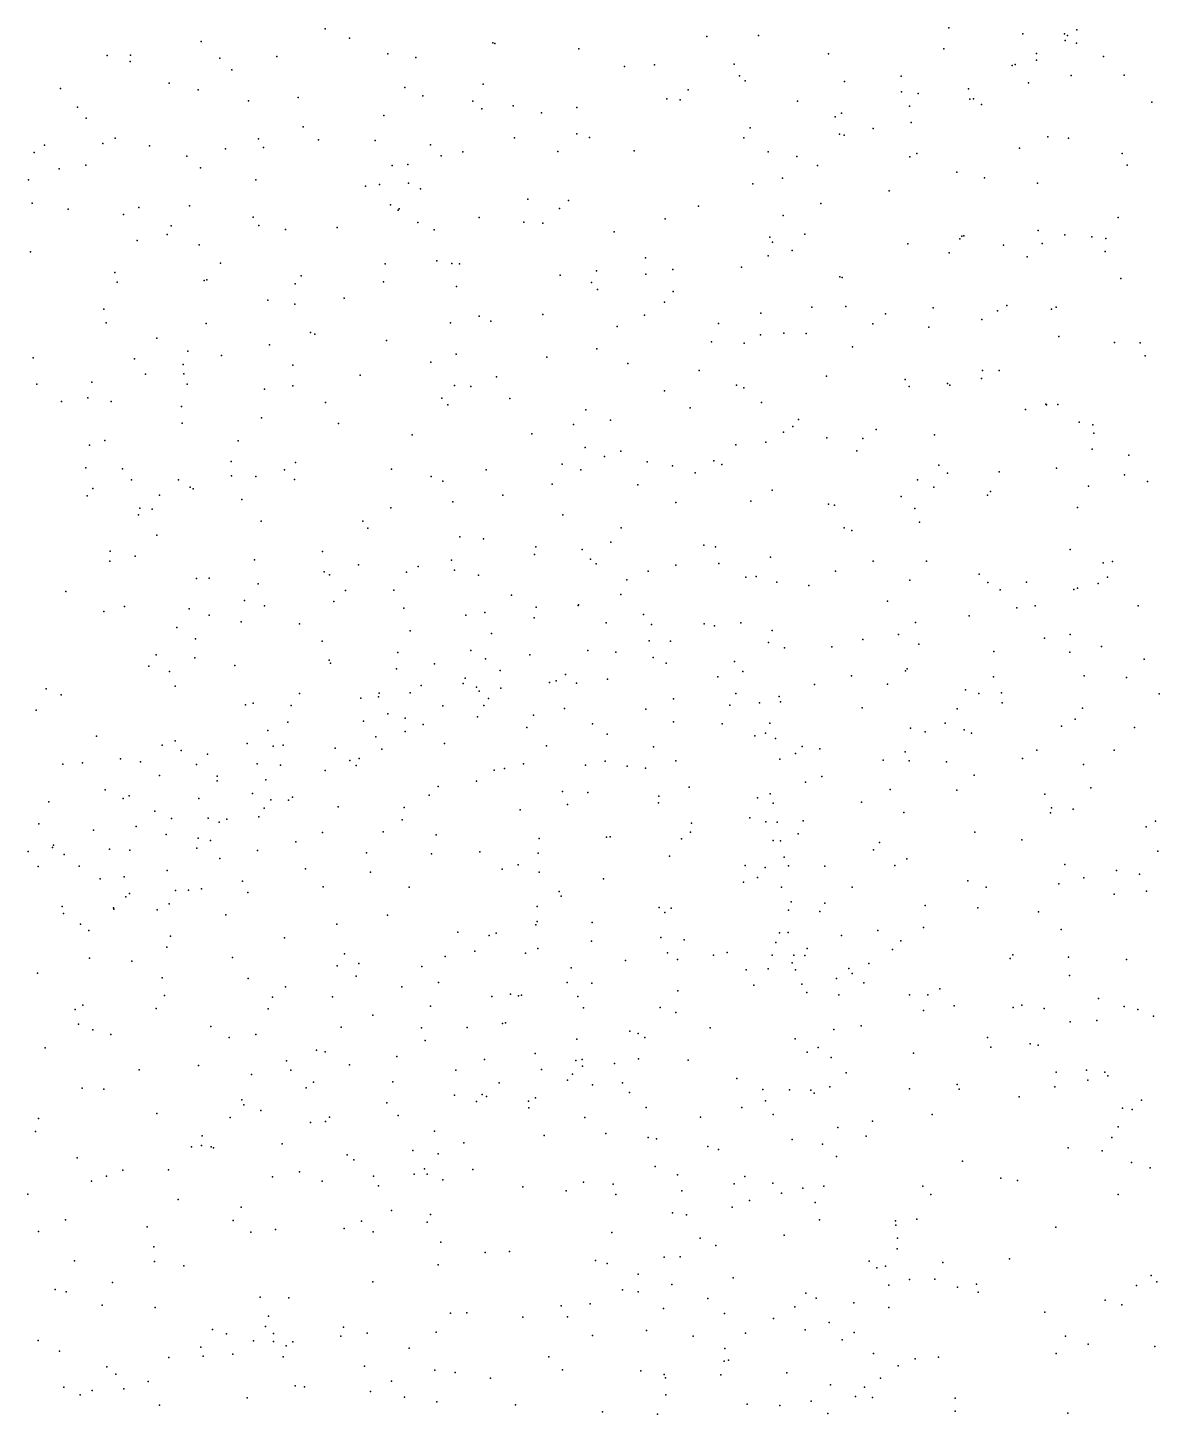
# Model space of a CAD drawing. Header units: metres. Extents: x -25 to 25, y -27.7 to 27.8.
# Drawn here: x 10.816 to 12.229, y -1.721 to 0.011 of the extents above; entities that cross this region are included whole.
import ezdxf

# ---------------------------------------------------------------- set-up
doc = ezdxf.new("R2010")
doc.units = ezdxf.units.M

msp = doc.modelspace()

# ---------------------------------------------------------------- linework, layer by layer
for p in [(11.1876, 0.0102, 19.9917), (11.6643, 0.0007, 23.7508), (11.7287, 0.0017, -19.3252), (11.9666, 0.0115, -13.1461), (12.0589, 0.0038, 20.4136), (12.1112, 0.004, 20.564), (12.1147, 0.0017, -10.7084), (12.1267, 0.0087, 18.9139), (11.0326, -0.0059, 9.3585), (11.2176, -0.0015, 20.3185), (11.3968, -0.0073, 14.9053), (11.3993, -0.008, -11.055), (11.5044, -0.0147, 20.262), (11.9604, -0.015, 20.3666), (12.1119, -0.0044, 20.7476), (12.126, -0.0078, 20.866), (10.9149, -0.0234, 19.8284), (10.9439, -0.0309, 24.1529), (10.9444, -0.0227, -5.587), (11.056, -0.0264, 20.2924), (11.127, -0.0244, 11.4638), (11.2658, -0.0213, 20.0823), (11.3008, -0.0258, 11.7276), (11.6985, -0.0341, 9.1269), (11.8161, -0.0211, 20.3229), (12.0493, -0.0344, 10.4327), (12.0762, -0.0208, 23.5302), (12.0762, -0.0292, 9.0419), (12.16, -0.0246, 23.4732), (11.071, -0.0409, 0.1101), (11.5615, -0.0369, 20.339), (11.5987, -0.0347, 10.404), (11.7052, -0.0487, 20.2743), (11.9071, -0.0491, 20.4625), (12.0458, -0.0355, 20.618), (12.1195, -0.0481, -11.864), (12.1857, -0.0476, 20.9906), (10.8568, -0.0644, 20.2265), (10.9926, -0.0576, 1.1705), (11.0288, -0.066, -11.9492), (11.2869, -0.063, -5.5721), (11.3849, -0.059, 23.9408), (11.6408, -0.0662, 1.607), (11.7122, -0.055, 20.4316), (11.8361, -0.0555, -10.7924), (11.9073, -0.0685, 20.5554), (11.9911, -0.0648, 20.6981), (12.0663, -0.0572, 20.263), (11.0917, -0.0797, -6.5074), (11.1537, -0.0755, 14.8958), (11.3094, -0.0737, 20.1918), (11.3721, -0.0802, 10.4285), (11.4223, -0.086, -11.2826), (11.6144, -0.0772, 20.4617), (11.631, -0.0784, -10.9443), (11.7774, -0.0803, 14.9952), (11.9173, -0.0863, 20.7385), (11.9283, -0.0708, 20.6383), (11.9928, -0.0778, 23.5889), (11.9974, -0.0775, -12.9294), (12.0072, -0.0844, 20.8992), (12.2201, -0.0816, 23.4327), (10.8781, -0.0879, -0.0663), (10.8888, -0.1014, 1.0614), (11.2606, -0.0983, 0.3597), (11.3833, -0.0899, 20.2926), (11.4578, -0.0947, 20.3699), (11.5018, -0.0882, -5.5911), (11.8246, -0.1, 20.6813), (11.8326, -0.0953, 10.3022), (11.1601, -0.1123, 1.2753), (11.502, -0.1209, 23.8737), (11.7182, -0.1137, 20.6665), (11.8722, -0.1144, 23.6547), (11.9195, -0.107, 20.8852), (10.8366, -0.1352, 19.8651), (10.9096, -0.1333, 9.5393), (10.9251, -0.1264, 19.8912), (10.968, -0.1362, 14.9349), (11.1042, -0.1274, 10.5147), (11.1103, -0.1381, 20.0239), (11.179, -0.1285, -12.3428), (11.2498, -0.1294, 20.1683), (11.3191, -0.1349, 24.0034), (11.4241, -0.1262, 1.4655), (11.5177, -0.1255, 20.4955), (11.7105, -0.1262, 12.581), (11.8301, -0.1214, 20.8169), (11.836, -0.1229, 20.3103), (12.0902, -0.125, 14.9947), (12.1163, -0.1263, 21.0247), (10.8239, -0.1443, 11.6176), (11.0145, -0.149, 19.9564), (11.0627, -0.1399, -13.7501), (11.3324, -0.1484, -13.6849), (11.3592, -0.1434, -6.1202), (11.478, -0.1432, -5.891), (11.5734, -0.1424, 20.577), (11.7408, -0.1436, 0.6966), (11.7765, -0.1494, -19.4664), (11.9179, -0.1499, 15.0332), (11.9267, -0.1455, 20.9694), (12.0548, -0.1388, 23.5406), (12.183, -0.1456, 20.3673), (10.855, -0.1649, 10.3625), (10.8884, -0.1601, 24.1835), (11.0316, -0.1636, 24.1482), (11.271, -0.1607, 20.3805), (11.2906, -0.1593, -6.3762), (11.8023, -0.1605, 1.6963), (11.9764, -0.169, 23.5857), (12.1893, -0.1601, 23.4415), (10.8166, -0.1785, 15.0188), (11.1006, -0.1787, 9.1503), (11.2378, -0.1865, 10.3964), (11.2554, -0.1844, 11.8741), (11.2916, -0.1829, -11.61), (11.3065, -0.1896, -12.1459), (11.7217, -0.1837, 20.7679), (11.7589, -0.1765, 23.6993), (12.0111, -0.1759, 21.037), (12.0773, -0.1829, 8.969), (10.8212, -0.2076, 0.9687), (11.4408, -0.2026, 10.307), (11.4915, -0.2042, -12.3595), (11.8921, -0.1924, 23.6262), (10.8664, -0.2153, 19.8957), (10.9353, -0.2218, 11.5155), (10.9546, -0.2132, 24.1722), (11.0178, -0.2109, -12.7068), (11.0975, -0.2252, 20.0342), (11.2689, -0.2096, -19.4854), (11.2788, -0.2166, 24.0289), (11.28, -0.2149, 9.0731), (11.4802, -0.2142, 14.9892), (11.654, -0.2113, 23.745), (11.7596, -0.2231, 9.025), (11.8066, -0.2082, 20.96), (10.9949, -0.2361, 9.3084), (11.1047, -0.2358, 11.6326), (11.1377, -0.2406, 24.119), (11.2026, -0.2379, 20.1293), (11.3031, -0.232, 20.2408), (11.3234, -0.2411, 12.0923), (11.3797, -0.2256, 20.3483), (11.4358, -0.2316, 20.4229), (11.4594, -0.2326, 23.8926), (11.6121, -0.2272, 20.6742), (12.0784, -0.2419, -12.2387), (12.178, -0.2255, 21.1093), (10.9525, -0.2544, 1.0552), (10.9898, -0.2467, 20.3186), (11.0298, -0.2598, -13.9888), (11.5485, -0.2437, 20.5637), (11.743, -0.2501, 20.3686), (11.7464, -0.2564, 15.0762), (11.7866, -0.2463, -13.6046), (11.9153, -0.2585, 21.064), (11.9804, -0.2522, 1.9216), (11.9827, -0.249, 10.1931), (11.9854, -0.2485, 23.5466), (12.0833, -0.2581, 21.1278), (12.1116, -0.2472, 12.8319), (12.1454, -0.2497, 2.2642), (12.1627, -0.2519, 23.423), (10.8191, -0.2684, 20.2614), (11.5878, -0.2758, 20.3969), (11.741, -0.2735, 20.9047), (11.7707, -0.2668, 12.6361), (11.9668, -0.2697, 12.7684), (12.0348, -0.2601, 15.0687), (12.0644, -0.2749, 2.0994), (12.1621, -0.2681, -11.5411), (10.9246, -0.2942, 24.1849), (11.0568, -0.2828, 10.4093), (11.2623, -0.2833, 14.9961), (11.3269, -0.2798, -13.9988), (11.3455, -0.2832, 23.9668), (11.3553, -0.2833, 1.3721), (11.5265, -0.2922, -19.5634), (11.6218, -0.2906, 12.5175), (11.7077, -0.2875, 1.6182), (10.9276, -0.3062, 19.9347), (11.0361, -0.3043, -6.4689), (11.0397, -0.3035, -0.0065), (11.1498, -0.3086, 11.8137), (11.1574, -0.2984, 0.1913), (11.2604, -0.3059, -12.9508), (11.4809, -0.2976, -11.5701), (11.5201, -0.3067, 9.0239), (11.5882, -0.2964, -12.1289), (11.8305, -0.2998, 21.0599), (11.8335, -0.3004, -10.9024), (12.1814, -0.302, 21.149), (11.1157, -0.3291, 24.1235), (11.2112, -0.3264, 24.068), (11.3514, -0.312, -5.5526), (11.5278, -0.3157, 10.182), (11.622, -0.3181, -12.8273), (10.911, -0.34, -0.172), (11.1493, -0.3337, 20.095), (11.6112, -0.3315, 23.7377), (11.7317, -0.3452, 0.6387), (11.7953, -0.3376, -19.6049), (11.838, -0.337, 23.6116), (11.8873, -0.346, -12.6437), (11.9472, -0.3386, 20.4064), (12.0275, -0.3423, 23.488), (12.0389, -0.3354, -13.4487), (12.0949, -0.3401, 21.168), (12.1005, -0.3378, 10.1415), (10.9139, -0.3572, 12.4951), (11.0386, -0.3582, -12.9587), (11.344, -0.3573, 12.2343), (11.3797, -0.3487, 20.3394), (11.3943, -0.355, 23.9135), (11.4592, -0.3467, 23.8607), (11.5523, -0.3617, -14.1329), (11.5863, -0.3478, 20.7033), (11.679, -0.3579, 23.6871), (11.8717, -0.3586, -12.2077), (11.9417, -0.3627, 23.5246), (12.0077, -0.353, 21.1733), (10.9773, -0.3762, 19.9532), (11.169, -0.3692, 8.9513), (11.1744, -0.3713, -14.1548), (11.2642, -0.3793, 20.1904), (11.6699, -0.381, 15.1399), (11.7312, -0.3722, 20.9911), (11.7603, -0.37, -13.8553), (11.7882, -0.3707, 8.9391), (12.104, -0.3741, -11.7574), (11.0158, -0.3927, -19.508), (11.058, -0.398, 15.0922), (11.1179, -0.3847, 20.3681), (11.3511, -0.3964, -14.3134), (11.5268, -0.3897, -11.8194), (11.711, -0.3825, -11.3306), (11.8464, -0.3871, 21.1301), (12.1734, -0.3819, 23.3419), (12.2058, -0.3824, 21.1745), (12.2119, -0.3983, -11.329), (10.8226, -0.401, 24.1949), (10.9493, -0.4022, 9.5006), (11.0098, -0.4093, 12.372), (11.1469, -0.4102, 1.1776), (11.3196, -0.4065, 23.9584), (11.4643, -0.4002, 12.3912), (11.5657, -0.4079, 23.7278), (10.8957, -0.4312, 10.1231), (10.9631, -0.4215, 12.2122), (11.0107, -0.4211, 11.5773), (11.2311, -0.4226, 24.0238), (11.4013, -0.4248, 20.3056), (11.6547, -0.4169, 20.7886), (11.8138, -0.4239, -12.8631), (11.912, -0.4279, 21.1734), (11.9651, -0.4331, -12.0091), (12.0076, -0.4267, -10.6553), (12.0085, -0.4167, 23.4387), (12.0294, -0.4168, 8.8731), (10.8273, -0.4338, -12.925), (11.0149, -0.434, 12.7498), (11.1116, -0.4399, 24.0989), (11.1471, -0.4361, 12.0162), (11.3488, -0.4356, 20.2366), (11.3695, -0.4368, 15.1389), (11.6114, -0.442, 8.9035), (11.7013, -0.435, 10.0461), (11.7106, -0.4383, 20.9233), (11.9172, -0.4369, 1.9114), (11.9679, -0.4351, 12.7753), (10.8579, -0.4556, 9.831), (10.8909, -0.4511, 13.0189), (10.9202, -0.4553, 20.2875), (11.0079, -0.4618, 9.2559), (11.1879, -0.4567, -5.6458), (11.3331, -0.4515, -6.2297), (11.3408, -0.4598, -13.123), (11.4183, -0.4516, 23.8435), (11.5131, -0.4658, -5.5294), (11.6435, -0.4636, 23.6261), (11.7327, -0.4569, 21.0029), (12.0624, -0.4656, 0.6238), (12.0877, -0.4587, 23.3422), (12.0885, -0.4598, 15.1367), (12.1028, -0.4592, 21.1963), (11.0087, -0.4824, 12.0755), (11.1079, -0.4761, 19.9858), (11.204, -0.4828, 10.2333), (11.4975, -0.4843, 1.4518), (11.5438, -0.4788, -14.6008), (11.7789, -0.478, 21.1193), (12.1295, -0.4813, 10.0133), (12.1463, -0.4847, 12.8491), (11.2963, -0.4972, 12.3186), (11.4455, -0.4957, 8.8522), (11.76, -0.4939, 23.5393), (11.7715, -0.4869, 12.65), (11.8143, -0.5008, 1.7937), (11.8593, -0.5017, 9.9726), (11.8758, -0.4905, -14.1468), (11.9487, -0.4971, 23.4103), (12.1478, -0.495, -12.9023), (10.8931, -0.5101, 8.4683), (10.9123, -0.5044, 19.8885), (11.0787, -0.5047, 8.6884), (11.5123, -0.5131, 23.7132), (11.5569, -0.5175, 15.2455), (11.7005, -0.5095, 20.8707), (11.7379, -0.5062, -5.605), (11.8518, -0.5172, 21.1881), (12.1458, -0.515, 2.4015), (11.0698, -0.5303, -5.8056), (11.1505, -0.5319, 24.0492), (11.4833, -0.5339, 10.0489), (11.5365, -0.5244, 20.4494), (11.5896, -0.531, 20.5713), (11.6213, -0.5358, 20.4559), (11.6729, -0.5298, -11.7123), (11.6829, -0.5341, 20.7923), (11.9542, -0.535, -13.9556), (12.1915, -0.5225, 23.2123), (10.8885, -0.5383, 13.2151), (10.9344, -0.5397, 10.015), (10.9453, -0.5535, 11.8755), (11.0043, -0.5534, 13.0484), (11.0702, -0.5485, 19.9371), (11.1007, -0.5491, 15.249), (11.1365, -0.541, 12.7939), (11.1491, -0.5529, 19.9686), (11.2702, -0.5402, 23.9451), (11.3197, -0.5494, 1.3074), (11.3885, -0.5407, 20.2027), (11.5068, -0.5407, 20.3721), (11.6497, -0.5448, 20.6968), (11.9276, -0.5533, 8.7532), (11.965, -0.545, 21.2243), (12.0295, -0.5434, 3.7846), (12.1013, -0.5388, 8.8008), (12.1859, -0.5471, 20.5459), (10.8971, -0.5641, 8.8141), (11.0186, -0.5627, 10.1672), (11.0223, -0.5646, 24.0981), (11.3345, -0.5552, 15.2543), (11.4709, -0.5586, 20.2901), (11.578, -0.5596, 23.6061), (11.7457, -0.5662, -14.7606), (11.9479, -0.5626, 2.1048), (12.0185, -0.5678, -19.6784), (12.1412, -0.5614, 21.2238), (12.2147, -0.5554, 15.1374), (10.89, -0.5733, 24.1442), (10.956, -0.5887, -6.2487), (10.9803, -0.5727, 11.5648), (11.0834, -0.5779, 20.3539), (11.2694, -0.5882, 20.4066), (11.3469, -0.5808, 23.8321), (11.4094, -0.5727, 23.776), (11.6257, -0.5815, 9.9547), (11.7191, -0.5799, 20.9214), (11.8161, -0.5839, 20.477), (11.8237, -0.5851, -13.0225), (11.9072, -0.5744, -10.8731), (12.0149, -0.5727, -14.4082), (12.1275, -0.5879, 23.1956), (10.9543, -0.5972, 7.9952), (10.9712, -0.5901, 1.0368), (11.1076, -0.605, 24.0357), (11.2346, -0.6049, 8.6145), (11.4845, -0.5969, 8.7247), (11.9242, -0.5892, 12.7566), (11.9299, -0.6063, 23.308), (10.9769, -0.6225, 9.8453), (11.2406, -0.6136, 23.9141), (11.5573, -0.6134, 20.428), (11.836, -0.6132, 23.3628), (11.8456, -0.6166, 1.9256), (11.3558, -0.6246, 10.0645), (11.3853, -0.6272, 20.1445), (11.4504, -0.6369, 12.4953), (11.5084, -0.6403, 23.5853), (11.5443, -0.6313, 1.5054), (11.6606, -0.6348, 23.4555), (11.6749, -0.6372, -5.833), (12.118, -0.6406, 23.1283), (10.9184, -0.6548, 20.2528), (10.9187, -0.6423, 19.8321), (10.9499, -0.6488, 24.0891), (11.0992, -0.6534, 19.9061), (11.1839, -0.6428, -14.5593), (11.3454, -0.6539, 23.7607), (11.449, -0.6468, 20.2106), (11.5189, -0.6526, 20.312), (11.5261, -0.6583, 20.4633), (11.6794, -0.6579, 20.6837), (11.7436, -0.6502, 8.6551), (11.8719, -0.655, 23.2577), (11.9388, -0.6552, 23.1984), (12.1595, -0.6571, 0.4696), (12.1712, -0.6555, 3.506), (11.186, -0.6683, 19.9474), (11.1928, -0.672, 1.2151), (11.229, -0.6596, 15.3972), (11.289, -0.6687, -6.4408), (11.3036, -0.6617, -19.5914), (11.3491, -0.6663, -13.271), (11.3791, -0.6725, 23.6837), (11.591, -0.6676, -13.2025), (11.6257, -0.6598, 12.599), (11.713, -0.6748, 20.8062), (11.726, -0.6743, 23.3489), (11.8248, -0.6676, 9.8472), (12.0046, -0.6712, 2.381), (12.1647, -0.6751, 23.0479), (10.8632, -0.6929, 15.5353), (11.0265, -0.6768, 10.029), (11.0424, -0.6762, 9.0778), (11.1036, -0.6834, 8.146), (11.2128, -0.6916, 23.8684), (11.2733, -0.6911, 12.822), (11.5641, -0.6782, 8.615), (11.7518, -0.6812, 21.0238), (11.7917, -0.6855, 23.2845), (11.9179, -0.6789, 21.2679), (12.0154, -0.6818, 21.291), (12.0308, -0.6907, 20.5153), (12.0635, -0.6811, -14.7564), (12.1227, -0.6902, 9.83), (12.1273, -0.6889, 21.2672), (12.1532, -0.6831, -11.4247), (11.0868, -0.7042, 9.7107), (11.1984, -0.7052, 12.9833), (11.4203, -0.6974, 15.4532), (11.5036, -0.7102, -6.1864), (11.5041, -0.7097, 9.9046), (11.5568, -0.6965, 23.4157), (11.89, -0.7049, 23.1408), (10.9108, -0.718, 13.4695), (10.9365, -0.7117, 7.8393), (11.0176, -0.7144, 11.6223), (11.0423, -0.7225, 23.9943), (11.1115, -0.7106, 13.148), (11.2856, -0.7136, 20.0045), (11.3633, -0.7224, 12.7007), (11.3869, -0.7192, 20.0949), (11.4487, -0.726, 20.1684), (11.4511, -0.7126, 8.5094), (11.585, -0.7215, 23.333), (11.9919, -0.7235, 23.0808), (12.0515, -0.7131, 3.6256), (12.0743, -0.7108, 23.0595), (12.2032, -0.7107, -14.4225), (11.0019, -0.7379, 1.084), (11.0826, -0.7306, -13.2661), (11.1553, -0.7331, -5.7882), (11.2935, -0.7421, 15.5319), (11.5384, -0.7321, -14.9207), (11.5951, -0.7341, 20.4227), (11.6608, -0.7333, 20.475), (11.6737, -0.7359, 20.5946), (11.7069, -0.7321, 1.7871), (11.746, -0.7417, 23.1668), (11.9249, -0.7318, 0.4644), (11.0255, -0.7521, 15.5933), (11.1838, -0.7549, 0.1821), (11.3953, -0.7453, 23.5255), (11.5922, -0.7547, 8.4329), (11.6187, -0.7548, 23.1767), (11.7414, -0.7568, 20.9745), (11.8205, -0.7622, -5.4573), (11.8591, -0.7528, 23.0477), (11.9038, -0.7468, 8.5404), (11.9291, -0.7587, 15.2827), (12.0863, -0.7511, -5.3084), (12.118, -0.7466, 22.9719), (12.1572, -0.7617, 2.6721), (10.9763, -0.7721, 8.8941), (11.0245, -0.7756, -6.0863), (11.1922, -0.7788, 19.9071), (11.2782, -0.7693, 23.7001), (11.3695, -0.7668, -5.6), (11.3879, -0.7772, 23.4366), (11.4429, -0.7721, 23.3592), (11.5157, -0.7667, 23.2552), (11.5506, -0.7686, 20.295), (11.5971, -0.7753, 0.378), (11.7612, -0.7633, 23.0651), (12.023, -0.7677, 2.5245), (12.1178, -0.7687, 21.3029), (12.2106, -0.7776, -19.5869), (10.9671, -0.7861, -14.5914), (10.9931, -0.793, 19.7933), (11.0745, -0.7852, 23.9106), (11.1942, -0.7825, 9.5295), (11.2765, -0.7897, 1.2986), (11.3239, -0.7834, 8.1979), (11.4062, -0.7917, 1.4136), (11.4877, -0.7965, 23.0291), (11.6133, -0.7823, 23.0514), (11.6987, -0.7804, 15.4686), (11.7091, -0.793, 9.7614), (11.9125, -0.792, 3.8754), (11.9145, -0.7894, 21.3219), (10.9998, -0.811, 23.9495), (11.3074, -0.8103, 19.9878), (11.36, -0.8077, 22.6025), (11.3625, -0.801, 22.7369), (11.3763, -0.8126, 22.839), (11.4067, -0.8137, 23.2865), (11.4677, -0.8067, 23.1447), (11.476, -0.8045, 22.9279), (11.5015, -0.8074, 22.7246), (11.54, -0.8025, 22.8277), (11.6778, -0.7994, 22.9692), (11.7988, -0.8092, 21.3118), (11.8451, -0.7983, 22.9395), (11.89, -0.8087, 2.4304), (12.0224, -0.7994, 9.7348), (12.1358, -0.7982, 8.6836), (12.1885, -0.8003, -5.7383), (10.8387, -0.8147, 24.0246), (10.8577, -0.8219, -13.1632), (11.1552, -0.8203, 15.6798), (11.2321, -0.8262, -14.8133), (11.2539, -0.8245, 22.6437), (11.2549, -0.8199, 23.6196), (11.2936, -0.8193, 23.5388), (11.3799, -0.8173, 9.8637), (11.3914, -0.8266, 23.0258), (11.6225, -0.8268, 22.7109), (11.7003, -0.8205, 22.8229), (11.7546, -0.8241, 21.0813), (11.7562, -0.8308, 21.2277), (11.9876, -0.8157, -10.5541), (12.004, -0.8202, 12.7574), (12.0323, -0.8194, -15.0897), (12.2295, -0.8207, 3.1057), (10.8263, -0.8411, 7.7489), (11.0877, -0.8344, 13.3421), (11.0976, -0.8323, 23.8319), (11.1449, -0.8355, -6.3755), (11.2656, -0.8457, 20.3936), (11.3344, -0.8357, 22.935), (11.3855, -0.8353, 22.4929), (11.4475, -0.8474, 20.1187), (11.4863, -0.8392, 22.5548), (11.588, -0.84, 22.6347), (11.6928, -0.8351, -15.0746), (11.7301, -0.832, 20.7774), (11.8585, -0.8381, 22.8341), (11.9772, -0.8394, 22.8334), (12.0334, -0.8322, 4.1327), (12.1336, -0.8386, 3.3128), (11.1406, -0.8563, 19.8563), (11.2353, -0.8547, 22.5486), (11.2874, -0.851, 13.05), (11.3098, -0.8589, 23.22), (11.3776, -0.8496, 15.6963), (11.4392, -0.8628, 12.7648), (11.5213, -0.8582, 15.6368), (11.6226, -0.8556, 20.4186), (11.6835, -0.8583, 20.54), (11.7429, -0.8576, 20.8897), (11.9186, -0.8637, 22.7721), (11.9621, -0.8576, 21.3783), (11.9856, -0.8657, 3.5387), (12.1075, -0.8611, 22.8112), (12.1246, -0.8523, 15.1541), (12.1987, -0.8628, 21.3403), (10.9016, -0.8735, 23.95), (10.9999, -0.8795, 19.7805), (11.0901, -0.8828, 22.7263), (11.1157, -0.8664, 7.916), (11.2508, -0.8745, 23.4764), (11.2874, -0.868, 23.0536), (11.3366, -0.8827, 22.3946), (11.5396, -0.8711, 9.7607), (11.7244, -0.8734, 20.6986), (11.7375, -0.87, 20.4708), (11.7499, -0.8764, 8.2869), (11.9369, -0.8681, 3.6976), (11.9949, -0.8697, -5.9042), (10.9836, -0.8847, 23.8674), (11.0073, -0.8915, 15.747), (11.0403, -0.8963, 23.7968), (11.1223, -0.8861, 22.555), (11.1349, -0.8848, 9.0104), (11.2001, -0.8886, 22.9688), (11.2584, -0.8901, 9.6644), (11.464, -0.8858, 22.4154), (11.5975, -0.8868, 22.4928), (11.7752, -0.8951, 22.6618), (11.7833, -0.8867, -6.1083), (11.8056, -0.8893, -13.198), (11.9122, -0.8931, -19.6748), (12.0765, -0.8912, -10.2506), (12.1732, -0.8911, 22.763), (10.8595, -0.9085, -19.2789), (10.8842, -0.9069, 19.743), (10.9317, -0.9018, 20.1993), (10.9568, -0.9056, 11.3255), (11.0266, -0.9091, 22.6157), (11.1025, -0.9083, 23.7043), (11.1318, -0.9098, 22.4583), (11.1876, -0.9165, 1.2605), (11.2184, -0.9041, 23.1384), (11.226, -0.9101, 23.3267), (11.2297, -0.9014, 22.4138), (11.3987, -0.9161, 22.3336), (11.4114, -0.9141, -13.3284), (11.435, -0.9083, -6.437), (11.5127, -0.91, 1.5827), (11.5373, -0.9048, 20.4515), (11.5647, -0.9111, 20.2875), (11.5878, -0.9138, 22.4108), (11.6257, -0.9044, -19.6333), (11.7555, -0.9022, 21.0094), (11.8846, -0.9038, 22.6944), (11.9169, -0.9044, 8.3415), (11.9635, -0.9059, 15.2513), (12.0587, -0.9014, 2.8253), (12.135, -0.9091, 21.383), (10.9805, -0.9228, 22.7033), (11.0525, -0.9295, 22.5154), (11.0526, -0.9235, 22.8775), (11.1133, -0.9283, 22.9977), (11.3764, -0.9297, 20.0153), (11.7876, -0.9311, 2.5656), (11.808, -0.9239, 21.4166), (11.9981, -0.9225, 22.7068), (10.9126, -0.9408, 23.8401), (10.935, -0.9514, 11.6839), (10.9425, -0.948, 22.7921), (11.0297, -0.9515, 22.9758), (11.0966, -0.9452, 23.6082), (11.1464, -0.95, 23.4287), (11.3174, -0.9472, 9.4964), (11.3287, -0.9365, 0.283), (11.4839, -0.9428, 22.3125), (11.5156, -0.9439, 20.197), (11.6042, -0.9486, -5.5478), (11.642, -0.9374, 1.854), (11.7274, -0.9509, 20.6607), (11.7434, -0.9456, 20.7446), (11.8934, -0.9402, 9.6664), (11.9767, -0.941, 21.4251), (12.0865, -0.9462, -11.0105), (12.1442, -0.9382, 9.6495), (10.842, -0.9556, 8.6575), (10.9744, -0.9673, 22.5233), (11.1114, -0.9635, 23.5105), (11.1196, -0.9531, 23.1468), (11.1415, -0.9538, 23.2491), (11.2035, -0.9621, -19.4688), (11.2859, -0.9628, 13.1955), (11.4311, -0.9658, 22.245), (11.4901, -0.959, 8.1125), (11.6038, -0.957, 20.3508), (11.7473, -0.9572, 21.2023), (11.8575, -0.9563, 22.573), (11.9105, -0.9692, 2.851), (12.0936, -0.9694, 21.4248), (12.0948, -0.9633, 8.463), (12.1219, -0.965, 22.6619), (10.8297, -0.9832, 22.8651), (10.9511, -0.9866, 23.7395), (10.9953, -0.9764, 19.7639), (11.0412, -0.9763, -13.2915), (11.0549, -0.9813, 23.1963), (11.0645, -0.9772, 8.8605), (11.1044, -0.9746, 23.3383), (11.2834, -0.9783, 22.2636), (11.645, -0.9825, 22.3119), (11.7181, -0.9758, 15.4776), (11.738, -0.9807, 12.6123), (11.7522, -0.9812, 22.439), (11.7847, -0.9796, 2.7281), (12.2133, -0.9868, 0.2242), (12.2246, -0.9799, -13.155), (10.8978, -0.9912, 22.9661), (10.9889, -0.9964, 23.6423), (11.0288, -1.0012, 23.5546), (11.0442, -1.0039, 23.4358), (11.1839, -0.9939, 22.3054), (11.2598, -0.9932, -5.691), (11.3262, -0.9969, 9.2181), (11.4548, -1.0017, 9.6084), (11.5388, -0.9998, 22.1911), (11.5435, -0.9996, 15.7381), (11.6325, -1.0018, 2.2919), (11.644, -0.9937, 2.0456), (11.7471, -1.0039, -6.3317), (11.7561, -1.0046, 21.027), (11.7783, -0.9955, 0.3511), (11.9991, -0.9934, 22.5992), (12.0579, -1.0033, -19.5543), (10.8165, -1.0177, 22.626), (10.8468, -1.0126, -0.0839), (10.848, -1.0098, 23.7777), (10.8614, -1.0216, 1.0097), (10.9178, -1.015, -14.8722), (10.9433, -1.0161, 23.0791), (11.0269, -1.0135, 13.5669), (11.1028, -1.0166, 22.3422), (11.1507, -1.0056, 13.4292), (11.2391, -1.0194, -6.4764), (11.3201, -1.0207, 22.1821), (11.3805, -1.0181, 20.0116), (11.4535, -1.0197, 20.0905), (11.8724, -1.0155, 8.1649), (11.8798, -1.0063, 3.0122), (12.2275, -1.0173, 22.6222), (10.8287, -1.0364, -19.0966), (10.8801, -1.0361, 23.6798), (11.0558, -1.0264, 11.4863), (11.1628, -1.0394, 19.8523), (11.4287, -1.0345, 15.9108), (11.6178, -1.0235, 2.4901), (11.7123, -1.0351, 22.296), (11.7372, -1.0379, 2.8761), (11.761, -1.025, 21.4711), (11.7663, -1.0356, 20.9226), (11.8116, -1.0361, 20.4432), (11.8991, -1.0352, 3.5389), (11.9141, -1.027, 3.995), (12.1116, -1.0339, 22.5851), (10.9063, -1.0518, 23.1638), (10.9361, -1.0495, 23.593), (10.99, -1.0416, 23.3473), (11.0843, -1.0547, -5.9374), (11.2439, -1.0435, 7.9423), (11.4086, -1.0399, 22.1163), (11.4549, -1.0436, 12.9699), (11.5353, -1.0517, 20.2382), (11.7102, -1.0562, 20.5187), (11.7276, -1.0504, 8.091), (11.9903, -1.0542, 12.6921), (12.1353, -1.0505, -6.1698), (12.176, -1.0414, -10.1421), (12.2048, -1.0462, 20.4709), (10.9431, -1.0701, 8.6989), (11.0005, -1.0664, 19.7781), (11.0166, -1.066, 7.9096), (11.0329, -1.0644, -6.2902), (11.0908, -1.0691, 15.9016), (11.1851, -1.0617, 8.9167), (11.2925, -1.0624, 19.953), (11.4797, -1.0676, 20.4086), (11.4824, -1.0737, 9.4052), (11.7576, -1.0625, 21.2762), (11.8458, -1.0624, 21.5772), (12.0132, -1.0624, 20.4404), (12.104, -1.058, -10.5437), (12.1731, -1.0712, 21.4967), (12.2134, -1.0674, 12.7832), (10.8587, -1.0866, 23.2488), (10.9228, -1.0881, 13.6774), (10.9232, -1.09, -17.4812), (10.9384, -1.0743, 23.4461), (10.9776, -1.0906, 22.3889), (10.9923, -1.083, 20.1877), (11.4524, -1.0866, -15.1821), (11.6048, -1.0876, 22.0289), (11.6198, -1.0886, 9.575), (11.7663, -1.0911, 21.0789), (11.7698, -1.0808, 20.8326), (11.8116, -1.0825, 22.3261), (11.9371, -1.0854, 22.4473), (12.0027, -1.0883, 21.5565), (10.8603, -1.0952, 23.5346), (10.8819, -1.1087, 19.7532), (11.0633, -1.0969, 0.1361), (11.2018, -1.1084, 22.1752), (11.2652, -1.0972, 20.3568), (11.4521, -1.1054, 20.1095), (11.521, -1.1066, 21.9505), (11.6116, -1.094, -6.471), (11.8055, -1.0929, 3.1939), (12.0785, -1.0931, 4.1415), (10.892, -1.1166, -17.9205), (10.994, -1.1237, -19.2028), (11.1368, -1.1257, 19.8555), (11.353, -1.1184, 13.2686), (11.3922, -1.1226, 20.041), (11.4012, -1.1198, 9.0358), (11.4504, -1.1093, 22.0047), (11.6067, -1.1254, 21.847), (11.7551, -1.1195, 21.674), (11.7659, -1.1191, 21.1815), (11.8326, -1.1226, 21.7163), (11.8779, -1.1163, 15.3143), (11.935, -1.1129, 21.6145), (12.1071, -1.1151, 22.4951), (10.9897, -1.1372, 1.1137), (11.3745, -1.1423, 21.9816), (11.4533, -1.1391, -5.6139), (11.5203, -1.1297, 21.8587), (11.6361, -1.1282, 20.3956), (11.7505, -1.1316, 22.106), (11.7894, -1.1388, 20.947), (11.8961, -1.1403, 3.7592), (11.9065, -1.1294, 22.3393), (10.893, -1.1511, 22.4324), (10.9458, -1.1546, 11.2808), (11.0718, -1.1501, 22.2657), (11.2022, -1.1607, 19.9061), (11.2114, -1.1457, 1.3755), (11.2295, -1.1577, 22.1013), (11.3375, -1.1488, 0.2952), (11.4379, -1.1446, 21.9155), (11.5625, -1.1539, 21.7445), (11.6151, -1.1443, 15.655), (11.6277, -1.1526, 9.4141), (11.6726, -1.1472, 21.7607), (11.6897, -1.1439, 21.9193), (11.7459, -1.1472, 21.2916), (11.7708, -1.1567, 21.9462), (11.7728, -1.1471, 20.7166), (11.7868, -1.1479, 21.8211), (11.8665, -1.1577, 22.2394), (12.0434, -1.1516, 21.6217), (12.0465, -1.1469, 22.4286), (12.1159, -1.1497, 8.1815), (12.1885, -1.1527, 22.4769), (10.8281, -1.1696, 11.1644), (10.9836, -1.1755, 22.3324), (11.091, -1.1764, 11.6547), (11.2261, -1.1736, 16.0467), (11.3081, -1.1615, 22.0312), (11.4946, -1.1633, 2.1624), (11.7132, -1.1658, 21.3799), (11.7407, -1.1644, 20.5895), (11.7752, -1.1654, 12.6387), (11.8261, -1.1765, 22.0387), (11.8417, -1.164, 22.1465), (11.8458, -1.17, 3.424), (12.1175, -1.1725, 15.1353), (11.1379, -1.1867, -17.4658), (11.2833, -1.1867, -13.3316), (11.329, -1.1816, 19.9988), (11.4898, -1.1814, 1.9518), (11.5207, -1.1823, 20.2185), (11.6279, -1.1918, 21.5069), (11.7228, -1.1849, 7.9778), (11.7831, -1.1837, 21.0892), (11.7893, -1.194, 20.7845), (11.8602, -1.1818, 21.9128), (11.9553, -1.1892, 22.2628), (10.8847, -1.2097, -18.8366), (10.9868, -1.1976, -13.2724), (11.1215, -1.1997, 22.174), (11.1964, -1.1994, 13.5178), (11.319, -1.2108, -19.278), (11.3957, -1.1991, 1.677), (11.4188, -1.1962, 21.8493), (11.4288, -1.1982, 2.4898), (11.4325, -1.1971, 16.1105), (11.5031, -1.199, 13.0622), (11.8291, -1.1967, 20.3984), (11.9175, -1.1969, 21.8233), (11.9405, -1.1969, 7.9811), (11.9732, -1.2107, -5.3756), (12.0578, -1.2098, 22.3088), (12.1537, -1.2016, -17.0199), (12.1858, -1.2116, 22.3821), (10.8752, -1.215, 8.0544), (10.9764, -1.214, 19.7995), (11.116, -1.2143, 19.8694), (11.2469, -1.2224, -17.2619), (11.5102, -1.2132, 21.7056), (11.6059, -1.2127, 9.1652), (11.6255, -1.2191, 3.1135), (11.935, -1.2163, 4.0012), (12.047, -1.2128, 20.3922), (12.0856, -1.2139, -6.3652), (12.1516, -1.2291, 4.1538), (12.2029, -1.2151, 21.6499), (12.2221, -1.2234, -10.3361), (10.8794, -1.2334, 22.4125), (10.897, -1.2407, 1.0313), (10.9195, -1.2464, 13.7334), (11.0447, -1.2363, 8.6751), (11.1009, -1.2462, -17.9906), (11.2074, -1.2372, 8.7751), (11.3076, -1.2381, 21.9685), (11.365, -1.2378, -17.0415), (11.4088, -1.2325, 20.0856), (11.4125, -1.232, -6.5531), (11.5681, -1.2424, -19.2926), (11.5784, -1.2452, 15.8392), (11.6683, -1.2381, 20.4231), (11.8229, -1.2403, 20.9331), (11.8572, -1.2357, -6.4773), (12.1182, -1.2304, 21.7244), (10.8376, -1.2631, -16.8433), (11.0673, -1.2503, -16.9734), (11.3122, -1.2537, 13.4298), (11.5018, -1.2522, 2.955), (11.5867, -1.25, 21.5714), (11.7748, -1.2519, 9.3429), (11.8034, -1.2626, 20.7376), (12.0148, -1.25, 22.1827), (12.0191, -1.2623, 21.8945), (12.0681, -1.2579, -19.2232), (12.0781, -1.2599, 22.2404), (11.1392, -1.2793, -19.0507), (11.1766, -1.2658, 8.002), (11.1873, -1.268, 19.9267), (11.2769, -1.2737, 19.9917), (11.3866, -1.2775, 2.0807), (11.4498, -1.2701, 20.1641), (11.5006, -1.279, -17.2947), (11.5086, -1.2775, 20.2378), (11.5788, -1.2769, 20.3042), (11.6409, -1.2784, 21.4876), (11.7898, -1.2686, -16.9536), (11.8195, -1.2753, 20.8201), (11.9226, -1.2697, -17.1354), (10.9549, -1.2906, 19.8325), (11.029, -1.2852, 22.2652), (11.0954, -1.2963, 19.895), (11.1446, -1.2909, 20.2046), (11.2178, -1.2845, 22.0674), (11.3505, -1.291, 2.2681), (11.4576, -1.2903, 21.7824), (11.4965, -1.2961, 8.8916), (11.5088, -1.2858, 7.941), (11.5488, -1.2826, 21.6391), (11.8385, -1.2944, 21.0028), (12.1005, -1.2934, 21.9181), (12.1387, -1.2909, -17.5851), (12.1615, -1.2933, 21.7989), (12.1654, -1.2979, 22.2283), (10.884, -1.3133, 8.3386), (10.9107, -1.3149, 11.7018), (11.1637, -1.3132, -18.1995), (11.1729, -1.3058, -6.5939), (11.2718, -1.3055, 22.0059), (11.4048, -1.3067, 20.3345), (11.4901, -1.3033, -17.5291), (11.5215, -1.3094, -16.9138), (11.5589, -1.3066, -13.3093), (11.7018, -1.3012, 15.6052), (11.7342, -1.3152, 12.8414), (11.7675, -1.3157, 20.6078), (11.794, -1.3158, -19.1635), (11.8179, -1.3116, 15.4147), (11.9174, -1.3141, -17.4688), (11.9771, -1.3089, 7.8557), (11.9796, -1.3145, 12.7391), (12.0989, -1.3118, 22.0304), (12.1403, -1.3033, 0.1832), (11.0831, -1.3281, -18.6791), (11.2645, -1.3317, -15.1954), (11.3489, -1.322, 16.2706), (11.3763, -1.3302, 2.6864), (11.3836, -1.3213, 21.862), (11.3891, -1.3238, 20.1117), (11.4416, -1.3299, -17.9094), (11.4501, -1.3254, 16.4374), (11.5675, -1.3187, 16.2278), (11.7375, -1.3294, 21.3687), (11.7982, -1.3196, 3.4802), (12.0544, -1.3242, 9.3989), (12.2071, -1.3286, 22.1435), (10.9771, -1.3449, 22.3118), (11.0689, -1.3499, 16.0913), (11.0858, -1.3343, 8.149), (11.1072, -1.3414, 22.1773), (11.193, -1.3495, -5.8755), (11.2785, -1.3476, 1.6985), (11.442, -1.3379, 13.3319), (11.5118, -1.3499, -5.6166), (11.5886, -1.3375, 13.1151), (11.6562, -1.3497, 15.7461), (11.7079, -1.3377, 20.4624), (11.7473, -1.3463, -5.5035), (11.9459, -1.3462, -17.7879), (12.1836, -1.3386, 22.0102), (12.1958, -1.3402, 7.8127), (10.8255, -1.3676, 22.4412), (10.8292, -1.3514, 19.8768), (11.1692, -1.3564, 22.1093), (11.1879, -1.3549, 13.6004), (11.3238, -1.3672, 21.93), (11.8279, -1.3624, 21.1786), (11.8712, -1.3548, 20.9207), (12.1781, -1.3619, 15.149), (11.0328, -1.3852, 13.7154), (11.0338, -1.3732, 8.4836), (11.1338, -1.3832, 8.6084), (11.3608, -1.3818, 0.2699), (11.461, -1.3726, 16.6501), (11.5379, -1.37, 20.2707), (11.5908, -1.3751, 16.0753), (11.6012, -1.3769, 20.3365), (11.771, -1.3775, 21.3065), (11.8088, -1.3834, 20.6593), (11.8633, -1.3734, 21.0544), (12.1704, -1.3751, -16.6901), (10.8777, -1.4006, 16.0001), (11.0205, -1.3866, 11.3596), (11.0451, -1.3866, 8.3043), (11.0478, -1.3881, 22.2364), (11.2147, -1.3969, 1.5569), (11.2232, -1.4031, 22.0481), (11.2969, -1.3914, -18.7831), (11.3286, -1.3955, 13.4892), (11.6653, -1.3862, 7.8603), (11.6787, -1.3901, 8.9509), (11.8262, -1.3988, 9.1703), (12.1157, -1.3882, 12.8088), (12.158, -1.3918, -18.6031), (10.9346, -1.4159, 19.8891), (10.9917, -1.4156, -6.6351), (11.1554, -1.418, 19.959), (11.3115, -1.4143, 20.2449), (11.3717, -1.4151, 20.1163), (11.5998, -1.4115, 20.3276), (11.9835, -1.4046, 4.033), (12.1947, -1.4062, 4.142), (12.2183, -1.4131, -5.0801), (10.8953, -1.4295, 22.385), (10.9144, -1.4234, -15.1882), (11.1214, -1.4242, 1.3614), (11.1838, -1.4298, -16.8826), (11.2479, -1.4234, 2.1805), (11.2541, -1.4353, 16.4146), (11.2987, -1.4208, 20.0677), (11.3147, -1.421, 8.6692), (11.3345, -1.4279, -13.3288), (11.4343, -1.4369, 8.0034), (11.51, -1.431, -18.2975), (11.5474, -1.4336, 21.6414), (11.6277, -1.4219, 16.7232), (11.6986, -1.4331, 20.4509), (11.7117, -1.4238, 13.0216), (11.7468, -1.4321, 21.3882), (11.8105, -1.4361, 21.2561), (11.9341, -1.4358, -18.6656), (12.0316, -1.4257, -18.4341), (12.0524, -1.429, 15.2418), (10.8158, -1.4458, 19.8965), (11.0036, -1.4526, 19.928), (11.4885, -1.4417, 20.229), (11.5504, -1.4464, 3.1616), (11.6329, -1.4418, -18.6797), (11.7177, -1.454, -18.3613), (11.7576, -1.4447, 20.3203), (11.784, -1.4382, 20.5827), (11.9443, -1.4465, -15.1355), (12.178, -1.4464, 20.2806), (11.0824, -1.4621, 19.9573), (11.2701, -1.4665, 2.4737), (11.3192, -1.4714, 21.9516), (11.6212, -1.4693, 20.3601), (11.6389, -1.4717, 21.5336), (11.6958, -1.462, 21.4612), (11.7998, -1.4563, 15.514), (10.8631, -1.4778, 1.0058), (10.9649, -1.4868, -6.1605), (11.0724, -1.479, 16.2395), (11.2111, -1.4886, 1.9684), (11.2327, -1.4796, 8.4612), (11.3147, -1.4809, 8.1918), (11.8052, -1.4778, 3.5956), (11.8999, -1.4792, 21.0078), (11.9004, -1.4847, -13.2689), (11.9267, -1.4773, 12.8993), (12.1002, -1.4873, -6.4633), (10.8294, -1.4924, 22.4702), (11.0945, -1.4934, 22.2101), (11.1255, -1.49, 11.4899), (11.2473, -1.4931, 20.0637), (11.3318, -1.506, 2.7159), (11.5454, -1.4939, -6.6953), (11.6561, -1.5009, -15.0882), (11.7609, -1.4971, -16.8109), (11.9023, -1.5007, 3.9272), (10.9734, -1.5117, 19.8875), (11.3871, -1.5187, 21.8865), (11.4176, -1.5174, 20.1747), (11.6309, -1.5243, 8.7533), (11.6755, -1.5102, 20.4195), (11.9021, -1.5141, 20.8653), (10.8741, -1.5293, 13.8133), (10.9742, -1.5301, 19.953), (11.0107, -1.5355, -6.8871), (11.3285, -1.5342, 8.3454), (11.5251, -1.5287, 21.7132), (11.5396, -1.5326, 13.3506), (11.611, -1.5247, -13.3037), (11.8671, -1.5297, -6.6171), (11.8765, -1.5379, 9.0408), (11.8875, -1.536, 20.765), (11.959, -1.5313, 9.2003), (12.0425, -1.5266, 20.2403), (10.9219, -1.5561, 11.3294), (11.247, -1.5554, 22.068), (11.5783, -1.546, 20.3217), (11.6206, -1.5586, -5.5953), (11.6973, -1.5504, 21.4839), (11.9173, -1.5524, 20.9703), (11.9493, -1.5521, 7.6248), (12.001, -1.5584, 15.3822), (12.2194, -1.5474, 13.1099), (12.2265, -1.5553, -0.0229), (10.8501, -1.565, 19.9508), (10.8637, -1.5681, -16.8495), (11.1061, -1.5747, 1.4666), (11.1421, -1.5753, 13.705), (11.5589, -1.5653, 20.221), (11.5784, -1.568, 21.6434), (11.6656, -1.5764, 13.2475), (11.7879, -1.5696, 7.7758), (11.8008, -1.576, 21.312), (11.8915, -1.5595, -5.3634), (11.9776, -1.5622, 0.18), (12.0034, -1.5684, 13.0478), (12.2009, -1.5602, 9.3166), (10.9088, -1.5847, -13.822), (10.975, -1.5877, 16.3041), (11.4823, -1.5856, 3.1634), (11.5185, -1.5828, 20.2704), (11.6101, -1.5888, 0.2381), (11.7741, -1.5867, 20.5401), (11.8481, -1.5815, 20.6671), (11.8917, -1.5877, 21.1509), (12.0866, -1.5932, 4.1043), (12.1618, -1.5782, -15.0548), (12.1829, -1.5842, 20.1851), (11.1129, -1.6111, 20.0399), (11.1167, -1.5982, 0.0316), (11.3438, -1.5945, -15.0765), (11.3642, -1.5943, 16.905), (11.4343, -1.5997, -5.8301), (11.4902, -1.599, 8.5308), (11.6862, -1.5948, 16.6587), (11.7474, -1.6014, 15.8371), (11.817, -1.6063, -14.7906), (11.0465, -1.6148, 1.3112), (11.0642, -1.6203, 11.723), (11.1227, -1.6199, 19.9274), (11.2071, -1.6233, 2.3289), (11.2103, -1.612, 22.1264), (11.24, -1.6195, 20.1056), (11.3259, -1.6185, 20.1409), (11.5213, -1.6225, 21.7528), (11.589, -1.6161, -14.8956), (11.6472, -1.6235, 8.6335), (11.7127, -1.6197, 16.0021), (11.7871, -1.6153, 20.2029), (11.8335, -1.6279, 3.805), (11.8482, -1.6189, 21.2427), (12.1124, -1.6232, -5.0821), (10.8287, -1.6288, 16.2419), (10.8553, -1.6422, -7.0084), (11.0319, -1.6371, 20.0204), (11.0977, -1.6291, 16.8109), (11.123, -1.6301, 1.679), (11.1387, -1.6355, 16.9775), (11.1471, -1.6304, 2.0987), (11.2923, -1.6385, -16.8767), (11.6866, -1.6388, 16.2576), (11.8724, -1.6451, 13.1697), (12.1005, -1.6451, -14.4251), (12.1408, -1.6335, 15.3193), (12.2238, -1.6362, -13.197), (10.9146, -1.6618, 19.9915), (10.9922, -1.6499, 22.3914), (11.0349, -1.6482, 19.7911), (11.0722, -1.6458, 22.2961), (11.1349, -1.649, 22.2196), (11.2366, -1.661, -6.042), (11.4669, -1.6492, 21.8365), (11.6857, -1.6545, 21.5126), (11.6913, -1.6534, 3.5233), (11.9033, -1.6603, 21.0959), (11.9245, -1.6516, 20.9239), (11.9535, -1.6496, 15.5039), (10.9257, -1.6706, 11.6633), (10.9662, -1.6798, 16.5835), (11.2702, -1.6797, 2.6118), (11.3245, -1.666, 20.0529), (11.3499, -1.6687, 2.8981), (11.3941, -1.6758, 20.1878), (11.4838, -1.6654, 20.2569), (11.5816, -1.6665, 8.1948), (11.6109, -1.6714, 8.4409), (11.6126, -1.6755, 20.367), (11.6819, -1.6718, 20.4371), (11.7644, -1.6691, 21.3928), (11.8814, -1.6756, 8.7206), (10.8608, -1.6871, 22.565), (10.8812, -1.6968, 16.4448), (10.8965, -1.6911, -14.0526), (10.9359, -1.6891, 1.1668), (11.1501, -1.6855, -7.1815), (11.1616, -1.6867, 20.0849), (11.2442, -1.6923, 13.6834), (11.613, -1.6965, 20.124), (11.8188, -1.6842, 15.7183), (11.8613, -1.6869, 3.952), (10.9803, -1.7097, 11.4413), (11.0899, -1.7004, 1.8467), (11.2867, -1.6994, 17.0114), (11.327, -1.7054, 22.0172), (11.425, -1.709, -7.0037), (11.7148, -1.7081, 7.9198), (11.7553, -1.71, 13.2853), (11.7948, -1.7045, 20.5935), (11.8499, -1.6985, -16.7803), (11.8714, -1.6999, 8.5388), (11.9743, -1.7009, 8.8882), (11.5341, -1.7178, 20.3036), (11.6026, -1.7209, 21.6331), (11.8153, -1.72, 21.2772), (11.9746, -1.7171, -13.2374), (12.1153, -1.7195, -4.3041)]:
    msp.add_point(p)

doc.saveas('drawing.dxf')
